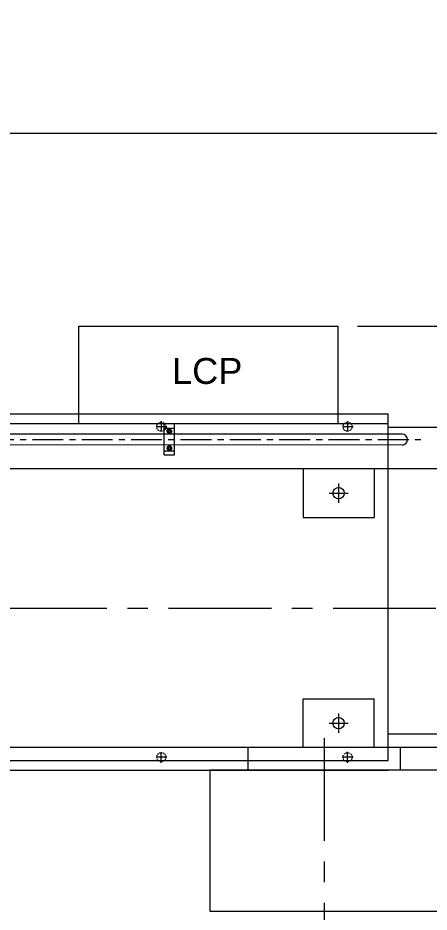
# Model space of a CAD drawing. Header units: millimetres. Extents: x -1 to 671026, y 1 to 511259.
# Drawn here: x 560385 to 592632, y 170502 to 240608 of the extents above; entities that cross this region are included whole.
import ezdxf

# ---------------------------------------------------------------- set-up
doc = ezdxf.new("R2010")
doc.units = ezdxf.units.MM
doc.header["$LTSCALE"] = 25.4
doc.linetypes.add('CENTER', pattern=[50.8, 31.75, -6.35, 6.35, -6.35])
doc.linetypes.add('EB_DASH', pattern=[6, 3, -3])
doc.layers.get('Defpoints').update_dxf_attribs({"lineweight": 5})
for name, color, linetype, lineweight in [('06___ANNOTATIONS', 7, 'Continuous', 5), ('CAXA0', 7, 'Continuous', 5), ('CAXA1', 5, 'CENTER', 5), ('CAXAEB0', 7, 'Continuous', 5), ('CAXA中心线层', 5, 'CENTER', 5), ('CAXA细实线层', 7, 'Continuous', 5), ('CAXA虚线层', 96, 'EB_DASH', 5)]:
    doc.layers.add(name, color=color, linetype=linetype, lineweight=lineweight)
doc.styles.add('Roman', font='arial.ttf')
doc.styles.get("Standard").update_dxf_attribs({"font": 'arial.ttf'})
doc.dimstyles.new('ISO-25', dxfattribs={"dimscale": 30, "dimtxt": 38.1, "dimasz": 38.1, "dimexe": 50.8, "dimexo": 50.8, "dimgap": 15.875, "dimtad": 1, "dimtih": 1, "dimtoh": 1, "dimdec": 1, "dimlfac": 0.03937, "dimdsep": 46, "dimtxsty": 'Standard', "dimcen": 63.5, "dimclrd": 7, "dimclre": 7, "dimclrt": 7, "dimadec": 0, "dimazin": 0, "dimtfac": 1, "dimtdec": 1, "dimtmove": 0, "dimatfit": 3, "dimfxl": 25.4, "dimlwd": 5, "dimlwe": 5, "dimarcsym": 0})

# ---------------------------------------------------------------- blocks, each defined once
blk = doc.blocks.new('*D25')
at = {"color": 7, "linetype": 'Continuous', "lineweight": 5, "transparency": 16777216}
for p, q in [((587016, 216430), (626422, 216430)), ((624898, 215287), (624898, 197219)), ((624898, 171726), (624898, 191986)), ((594873, 170583), (626422, 170583))]:
    blk.add_line(p, q, dxfattribs=at)
at = {"color": 7, "transparency": 16777216}
for points in [[(624708, 215287), (625089, 215287), (624898, 216430)], [(624708, 171726), (625089, 171726), (624898, 170583)]]:
    blk.add_solid(points, dxfattribs=at)
at = {"layer": 'Defpoints', "color": 0, "transparency": 16777216}
for p in [(585492, 216430), (593349, 170583), (624898, 170583)]:
    blk.add_point(p, dxfattribs=at)
at = {"color": 7, "lineweight": 5, "transparency": 16777216, "insert": (624898, 194602), "char_height": 4191, "attachment_point": 5, "style": 'Roman'}
blk.add_mtext('1805', dxfattribs=at)
blk = doc.blocks.new('*D14')
at = {"color": 7, "linetype": 'Continuous', "lineweight": 5, "transparency": 16777216}
for p, q in [((612183, 267071), (612183, 230042)), ((466108, 262499), (466108, 230042)), ((467251, 231566), (611040, 231566))]:
    blk.add_line(p, q, dxfattribs=at)
at = {"color": 7, "transparency": 16777216}
for points in [[(467251, 231757), (467251, 231376), (466108, 231566)], [(611040, 231757), (611040, 231376), (612183, 231566)]]:
    blk.add_solid(points, dxfattribs=at)
at = {"layer": 'Defpoints', "color": 0, "transparency": 16777216}
for p in [(612183, 268595), (466108, 264023), (612183, 231566)]:
    blk.add_point(p, dxfattribs=at)
at = {"color": 7, "lineweight": 5, "transparency": 16777216, "insert": (525097, 234138), "char_height": 4191, "attachment_point": 5, "style": 'Roman'}
blk.add_mtext('B', dxfattribs=at)

msp = doc.modelspace()

# ---------------------------------------------------------------- linework, layer by layer
at = {"color": 7, "lineweight": 5}
for p, q in [((565172.14, 208810.32), (565172.14, 216430.32)), ((565172.14, 216430.32), (585492.14, 216430.32)), ((585492.14, 208810.32), (585492.14, 216430.32)), ((524641.97, 209572.32), (589411.97, 209572.32)), ((589411.97, 182394.32), (589411.97, 209572.32)), ((524641.97, 208810.32), (589411.97, 208810.32)), ((571860.51, 206338.83), (571860.51, 208751.83)), ((571860.51, 208434.33), (572673.31, 208434.33)), ((572673.31, 206338.83), (572673.31, 208751.83)), ((590515.01, 207971.5), (552464.82, 207976.21)), ((590515.01, 207119.58), (552464.82, 207126.46)), ((571860.51, 206656.33), (572673.31, 206656.33)), ((571860.51, 206338.83), (572673.31, 206338.83)), ((598644.75, 205254.32), (551896.27, 205254.32)), ((576156.98, 205267.09), (552464.82, 205267.09)), ((582744.35, 205254.32), (582744.35, 201444.32)), ((588332.35, 205254.32), (588332.35, 201444.32)), ((582744.35, 201444.32), (588332.35, 201444.32)), ((582744.35, 187220.32), (588332.35, 187220.32)), ((582744.35, 183410.32), (582744.35, 187220.32)), ((588332.35, 183410.32), (588332.35, 187220.32)), ((598644.75, 183410.32), (551896.27, 183410.32)), ((578420.58, 183410.32), (578420.58, 181632.32)), ((590370.11, 183410.32), (590370.11, 181632.32)), ((524641.97, 182394.32), (589411.97, 182394.32)), ((524641.97, 181632.32), (589411.97, 181632.32)), ((575441.85, 181632.32), (575441.85, 170583.32)), ((593348.85, 181632.32), (575441.85, 181632.32)), ((575441.85, 170583.32), (593348.85, 170583.32))]:
    msp.add_line(p, q, dxfattribs=at)
for centre in [(585538.35, 203349.32), (585538.35, 185315.32)]:
    msp.add_circle(centre, 444.5, dxfattribs=at)
at = {"layer": 'CAXA0', "color": 7, "lineweight": 5}
for p, q in [((589411.97, 208533), (595761.97, 208533)), ((589411.97, 184472.89), (595761.97, 184472.89))]:
    msp.add_line(p, q, dxfattribs=at)
msp.add_arc((590515.01, 207545.54), 425.96, 270, 90, dxfattribs=at)
at = {"layer": 'CAXA1', "linetype": 'CENTER', "lineweight": 5, "ltscale": 3}
for p, q in [((542167.84, 207545.57), (591978.99, 207545.57)), ((586236.91, 182216.52), (586236.91, 183080.12)), ((586668.71, 182648.32), (585805.11, 182648.32))]:
    msp.add_line(p, q, dxfattribs=at)
at = {"layer": 'CAXA1', "linetype": 'CENTER', "lineweight": 5, "ltscale": 10}
for p, q in [((585538.35, 204098.14), (585538.35, 202600.49)), ((584789.52, 203349.32), (586287.17, 203349.32)), ((546393.61, 194332.32), (600710.3, 194332.32)), ((585538.35, 186064.14), (585538.35, 184566.49)), ((584789.52, 185315.32), (586287.17, 185315.32)), ((584395.35, 184145.09), (584395.35, 168949.91))]:
    msp.add_line(p, q, dxfattribs=at)
at = {"layer": 'CAXAEB0', "color": 7, "lineweight": 5}
for p, q in [((572076.27, 208205.73), (572171.59, 208370.83)), ((572171.59, 208370.83), (572362.23, 208370.83)), ((572457.55, 208205.73), (572362.23, 208370.83)), ((572076.27, 208205.73), (572171.59, 208040.63)), ((572171.59, 208040.63), (572362.23, 208040.63)), ((572457.55, 208205.73), (572362.23, 208040.63)), ((572076.27, 206884.93), (572171.59, 207050.03)), ((572076.27, 206884.93), (572171.59, 206719.83)), ((572171.59, 207050.03), (572362.23, 207050.03)), ((572457.55, 206884.93), (572362.23, 207050.03)), ((572457.55, 206884.93), (572362.23, 206719.83)), ((572171.59, 206719.83), (572362.23, 206719.83))]:
    msp.add_line(p, q, dxfattribs=at)
for centre, radius in [((572266.91, 208205.73), 165.1), ((572266.91, 208205.73), 86.36), ((572266.91, 206884.93), 165.1), ((572266.91, 206884.93), 86.36)]:
    msp.add_circle(centre, radius, dxfattribs=at)
at = {"layer": 'CAXA中心线层', "lineweight": 5}
for p, q in [((571631.91, 208988.12), (571631.91, 208124.52)), ((586236.91, 208988.12), (586236.91, 208124.52)), ((572063.71, 208556.32), (571200.11, 208556.32)), ((586668.71, 208556.32), (585805.11, 208556.32)), ((571631.91, 182216.52), (571631.91, 183080.12)), ((572063.71, 182648.32), (571200.11, 182648.32))]:
    msp.add_line(p, q, dxfattribs=at)
at = {"layer": 'CAXA细实线层', "color": 7, "lineweight": 5}
for centre in [(572266.91, 208205.73), (572266.91, 206884.93)]:
    msp.add_arc(centre, 101.6, 80, 270, dxfattribs=at)
at = {"layer": 'CAXA虚线层', "color": 7, "linetype": 'EB_DASH', "lineweight": 5}
for centre in [(571631.91, 208556.32), (586236.91, 208556.32), (571631.91, 182648.32), (586236.91, 182648.32)]:
    msp.add_circle(centre, 355.6, dxfattribs=at)

# ---------------------------------------------------------------- texts
at = {"layer": '06___ANNOTATIONS', "color": 7, "linetype": 'Continuous', "lineweight": 5, "insert": (572471.12, 212914.48), "char_height": 2031.996, "width": 109153.0252, "attachment_point": 4, "style": 'Roman'}
msp.add_mtext('LCP', dxfattribs=at)

# ---------------------------------------------------------------- dimensions: what is measured, and where the dimension line sits
at = {"color": 7, "lineweight": 5}
dim = msp.add_linear_dim(base=(612182.95, 231566.04), p1=(466107.64, 264023.25), p2=(612182.95, 268595.25), text='B', dimstyle='ISO-25', override={"dimscale": 30, "dimtxt": 139.7, "dimpost": '\\X', "dimtxsty": 'Roman', "dimtmove": 1}, dxfattribs=at)
dim.commit()
dim.dimension.update_dxf_attribs({"geometry": '*D14', "text_midpoint": (525097.36, 231566.04), "dimtype": 160})
dim = msp.add_linear_dim(base=(624898.05, 170583.32), p1=(585492.14, 216430.32), p2=(593348.85, 170583.32), angle=90, dimstyle='ISO-25', override={"dimscale": 30, "dimtxt": 139.7, "dimpost": '\\X', "dimtxsty": 'Roman', "dimtmove": 1}, dxfattribs=at)
dim.commit()
dim.dimension.update_dxf_attribs({"geometry": '*D25', "text_midpoint": (624898.05, 194602.48), "dimtype": 160})

doc.saveas('drawing.dxf')
